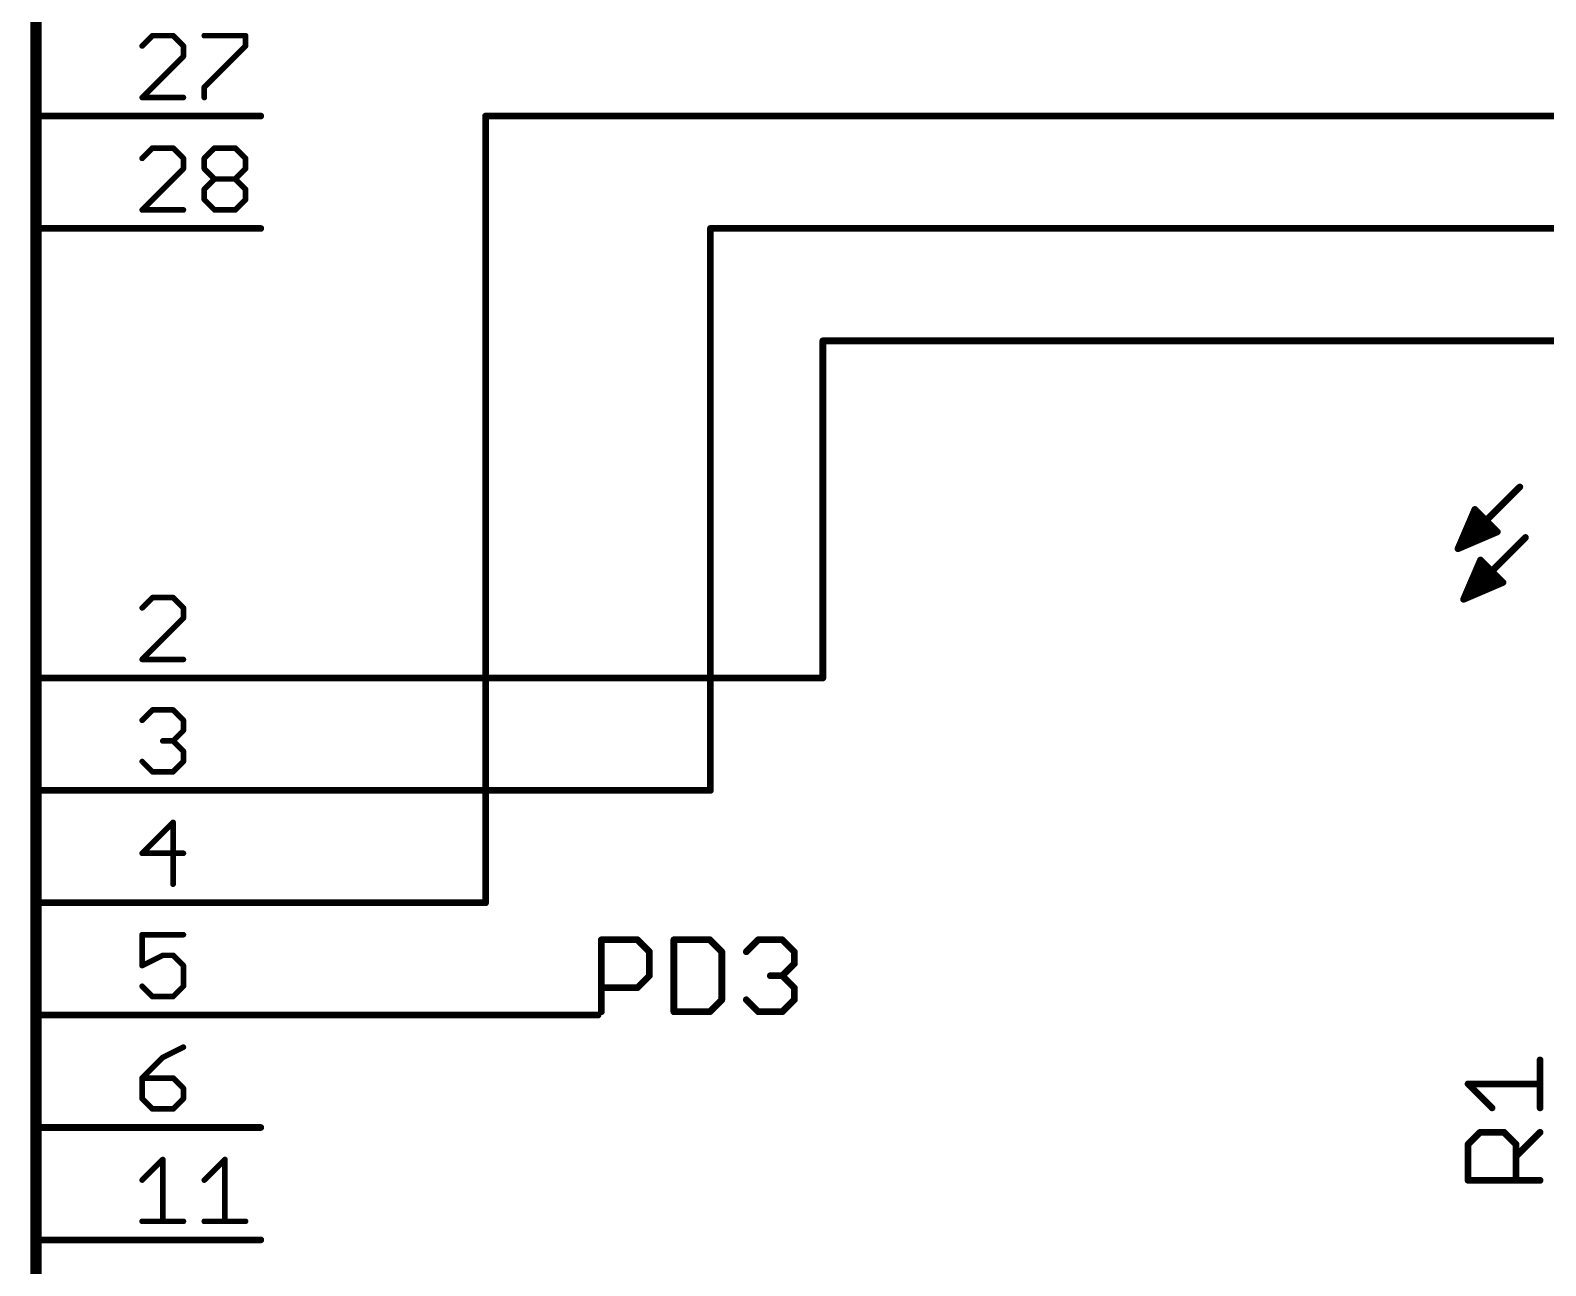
# Model space of a CAD drawing. Extents: x -13 to 211, y -15 to 133.
# Drawn here: x 98.93 to 133.17, y 52.76 to 80.68 of the extents above; entities that cross this region are included whole.
import ezdxf

# ---------------------------------------------------------------- set-up
doc = ezdxf.new("R2010")
doc.units = 0
for name, color, linetype in [('91', 94, 'CONTINUOUS'), ('94', 14, 'CONTINUOUS'), ('95', 251, 'CONTINUOUS')]:
    doc.layers.add(name, color=color, linetype=linetype)

msp = doc.modelspace()

# ---------------------------------------------------------------- linework, layer by layer
at = {"layer": '91', "const_width": 0.1524}
for points in [[(157.48, 78.74), (109.22, 78.74)], [(109.22, 78.74), (109.22, 60.96)], [(114.3, 63.5), (114.3, 76.2)], [(114.3, 76.2), (147.32, 76.2)], [(116.84, 66.04), (116.84, 73.66)], [(116.84, 73.66), (134.62, 73.66)], [(104.14, 66.04), (116.84, 66.04)], [(104.14, 63.5), (114.3, 63.5)], [(109.22, 60.96), (104.14, 60.96)], [(104.14, 58.42), (111.76, 58.42)]]:
    msp.add_lwpolyline(points, dxfattribs=at)
at = {"layer": '91', "const_width": 0.0762}
for points in [[(109.22, 78.7781, 1), (109.22, 78.7019)], [(109.2581, 78.74, 1), (109.1819, 78.74)], [(114.3381, 76.2, 1), (114.2619, 76.2)], [(114.3, 76.2381, 1), (114.3, 76.1619)], [(116.8781, 73.66, 1), (116.8019, 73.66)], [(116.84, 73.6981, 1), (116.84, 73.6219)], [(104.14, 66.0781, 1), (104.14, 66.0019)], [(116.84, 66.0019, 1), (116.84, 66.0781)], [(116.8019, 66.04, 1), (116.8781, 66.04)], [(104.14, 63.5381, 1), (104.14, 63.4619)], [(114.2619, 63.5, 1), (114.3381, 63.5)], [(114.3, 63.4619, 1), (114.3, 63.5381)], [(104.14, 60.9981, 1), (104.14, 60.9219)], [(109.1819, 60.96, 1), (109.2581, 60.96)], [(109.22, 60.9219, 1), (109.22, 60.9981)], [(104.14, 58.4581, 1), (104.14, 58.3819)], [(111.76, 58.3819, 1), (111.76, 58.4581)]]:
    msp.add_lwpolyline(points, format="xyb", dxfattribs=at)
at = {"layer": '94'}
for points, const_width in [([(99.06, 91.44), (99.06, 27.94)], 0.254), ([(104.14, 78.74), (99.06, 78.74)], 0.1524), ([(104.14, 76.2), (99.06, 76.2)], 0.1524), ([(132.588, 70.358), (131.191, 68.961)], 0.1524), ([(131.191, 68.961), (131.572, 69.85)], 0.1524), ([(131.572, 69.85), (132.08, 69.342)], 0.1524), ([(131.3978, 69.4436), (131.9784, 69.4436)], 0.1524), ([(131.4631, 69.596), (131.826, 69.596)], 0.1524), ([(131.5285, 69.7484), (131.6736, 69.7484)], 0.1524), ([(132.08, 69.342), (131.191, 68.961)], 0.1524), ([(131.2672, 69.1388), (131.6059, 69.1388)], 0.1524), ([(132.715, 69.215), (131.318, 67.818)], 0.1524), ([(131.3325, 69.2912), (131.9615, 69.2912)], 0.1524), ([(131.2019, 68.9864), (131.2503, 68.9864)], 0.1524), ([(131.318, 67.818), (131.699, 68.707)], 0.1524), ([(131.6228, 68.5292), (131.8768, 68.5292)], 0.1524), ([(131.6881, 68.6816), (131.7244, 68.6816)], 0.1524), ([(131.699, 68.707), (132.207, 68.199)], 0.1524), ([(132.207, 68.199), (131.318, 67.818)], 0.1524), ([(131.4269, 68.072), (131.9107, 68.072)], 0.1524), ([(131.4922, 68.2244), (132.1816, 68.2244)], 0.1524), ([(131.5575, 68.3768), (132.0292, 68.3768)], 0.1524), ([(131.3615, 67.9196), (131.5551, 67.9196)], 0.1524), ([(104.14, 66.04), (99.06, 66.04)], 0.1524), ([(104.14, 63.5), (99.06, 63.5)], 0.1524), ([(104.14, 60.96), (99.06, 60.96)], 0.1524), ([(104.14, 58.42), (99.06, 58.42)], 0.1524), ([(104.14, 55.88), (99.06, 55.88)], 0.1524), ([(104.14, 53.34), (99.06, 53.34)], 0.1524)]:
    msp.add_lwpolyline(points, dxfattribs=dict(at, const_width=const_width))
at = {"layer": '94', "const_width": 0.0762}
for points in [[(99.06, 78.7781, 1), (99.06, 78.7019)], [(104.14, 78.7019, 1), (104.14, 78.7781)], [(99.06, 76.2381, 1), (99.06, 76.1619)], [(104.14, 76.1619, 1), (104.14, 76.2381)], [(132.6149, 70.3311, 1), (132.5611, 70.3849)], [(131.5989, 69.8769, 1), (131.5451, 69.8231)], [(131.607, 69.835, 1), (131.537, 69.865)], [(131.3978, 69.4817, 1), (131.3978, 69.4055)], [(131.4631, 69.6341, 1), (131.4631, 69.5579)], [(131.5285, 69.7865, 1), (131.5285, 69.7103)], [(131.6736, 69.7103, 1), (131.6736, 69.7865)], [(131.826, 69.5579, 1), (131.826, 69.6341)], [(131.9784, 69.4055, 1), (131.9784, 69.4817)], [(131.2672, 69.1769, 1), (131.2672, 69.1007)], [(131.3325, 69.3293, 1), (131.3325, 69.2531)], [(131.6059, 69.1007, 1), (131.6059, 69.1769)], [(131.9615, 69.2531, 1), (131.9615, 69.3293)], [(132.0531, 69.3151, 1), (132.1069, 69.3689)], [(132.095, 69.307, 1), (132.065, 69.377)], [(132.7419, 69.1881, 1), (132.6881, 69.2419)], [(131.176, 68.996, 1), (131.206, 68.926)], [(131.156, 68.976, 1), (131.226, 68.946)], [(131.1641, 68.9879, 1), (131.2179, 68.9341)], [(131.2019, 69.0245, 1), (131.2019, 68.9483)], [(131.2503, 68.9483, 1), (131.2503, 69.0245)], [(131.6228, 68.5673, 1), (131.6228, 68.4911)], [(131.6881, 68.7197, 1), (131.6881, 68.6435)], [(131.7259, 68.7339, 1), (131.6721, 68.6801)], [(131.734, 68.692, 1), (131.664, 68.722)], [(131.7244, 68.6435, 1), (131.7244, 68.7197)], [(131.8768, 68.4911, 1), (131.8768, 68.5673)], [(131.4269, 68.1101, 1), (131.4269, 68.0339)], [(131.4922, 68.2625, 1), (131.4922, 68.1863)], [(131.5575, 68.4149, 1), (131.5575, 68.3387)], [(131.9107, 68.0339, 1), (131.9107, 68.1101)], [(132.0292, 68.3387, 1), (132.0292, 68.4149)], [(132.1801, 68.1721, 1), (132.2339, 68.2259)], [(132.1816, 68.1863, 1), (132.1816, 68.2625)], [(132.222, 68.164, 1), (132.192, 68.234)], [(131.303, 67.853, 1), (131.333, 67.783)], [(131.283, 67.833, 1), (131.353, 67.803)], [(131.2911, 67.8449, 1), (131.3449, 67.7911)], [(131.3615, 67.9577, 1), (131.3615, 67.8815)], [(131.5551, 67.8815, 1), (131.5551, 67.9577)], [(99.06, 66.0781, 1), (99.06, 66.0019)], [(104.14, 66.0019, 1), (104.14, 66.0781)], [(99.06, 63.5381, 1), (99.06, 63.4619)], [(104.14, 63.4619, 1), (104.14, 63.5381)], [(99.06, 60.9981, 1), (99.06, 60.9219)], [(104.14, 60.9219, 1), (104.14, 60.9981)], [(99.06, 58.4581, 1), (99.06, 58.3819)], [(104.14, 58.3819, 1), (104.14, 58.4581)], [(99.06, 55.9181, 1), (99.06, 55.8419)], [(104.14, 55.8419, 1), (104.14, 55.9181)], [(99.06, 53.3781, 1), (99.06, 53.3019)], [(104.14, 53.3019, 1), (104.14, 53.3781)]]:
    msp.add_lwpolyline(points, format="xyb", dxfattribs=at)
at = {"layer": '95'}
for points, const_width in [([(101.6933, 80.5573), (101.4603, 80.3243)], 0.127), ([(102.1594, 80.5573), (101.6933, 80.5573)], 0.127), ([(102.3924, 80.3243), (102.1594, 80.5573)], 0.127), ([(102.8636, 80.5573), (103.7957, 80.5573)], 0.127), ([(103.7957, 80.5573), (103.7957, 80.3243)], 0.127), ([(101.4603, 79.1591), (102.3924, 80.0912)], 0.127), ([(102.3924, 80.0912), (102.3924, 80.3243)], 0.127), ([(103.7957, 80.3243), (102.8636, 79.3921)], 0.127), ([(102.8636, 79.3921), (102.8636, 79.1591)], 0.127), ([(102.3924, 79.1591), (101.4603, 79.1591)], 0.127), ([(101.6933, 78.0173), (101.4603, 77.7843)], 0.127), ([(102.1594, 78.0173), (101.6933, 78.0173)], 0.127), ([(102.3924, 77.7843), (102.1594, 78.0173)], 0.127), ([(102.8636, 77.7843), (103.0966, 78.0173)], 0.127), ([(103.0966, 78.0173), (103.5627, 78.0173)], 0.127), ([(103.5627, 78.0173), (103.7957, 77.7843)], 0.127), ([(102.3924, 77.5512), (102.3924, 77.7843)], 0.127), ([(102.8636, 77.5512), (102.8636, 77.7843)], 0.127), ([(103.7957, 77.7843), (103.7957, 77.5512)], 0.127), ([(101.4603, 76.6191), (102.3924, 77.5512)], 0.127), ([(103.0966, 77.3182), (102.8636, 77.5512)], 0.127), ([(102.8636, 77.0852), (103.0966, 77.3182)], 0.127), ([(103.0966, 77.3182), (103.5627, 77.3182)], 0.127), ([(103.7957, 77.5512), (103.5627, 77.3182)], 0.127), ([(103.5627, 77.3182), (103.7957, 77.0852)], 0.127), ([(102.8636, 76.8521), (102.8636, 77.0852)], 0.127), ([(103.7957, 77.0852), (103.7957, 76.8521)], 0.127), ([(103.0966, 76.6191), (102.8636, 76.8521)], 0.127), ([(103.7957, 76.8521), (103.5627, 76.6191)], 0.127), ([(102.3924, 76.6191), (101.4603, 76.6191)], 0.127), ([(103.5627, 76.6191), (103.0966, 76.6191)], 0.127), ([(101.6933, 67.8573), (101.4603, 67.6243)], 0.127), ([(102.1594, 67.8573), (101.6933, 67.8573)], 0.127), ([(102.3924, 67.6243), (102.1594, 67.8573)], 0.127), ([(101.4603, 66.4591), (102.3924, 67.3912)], 0.127), ([(102.3924, 67.3912), (102.3924, 67.6243)], 0.127), ([(102.3924, 66.4591), (101.4603, 66.4591)], 0.127), ([(101.4603, 65.0843), (101.6933, 65.3173)], 0.127), ([(101.6933, 65.3173), (102.1594, 65.3173)], 0.127), ([(102.1594, 65.3173), (102.3924, 65.0843)], 0.127), ([(102.3924, 65.0843), (102.3924, 64.8512)], 0.127), ([(102.3924, 64.8512), (102.1594, 64.6182)], 0.127), ([(102.1594, 64.6182), (101.9264, 64.6182)], 0.127), ([(102.1594, 64.6182), (102.3924, 64.3852)], 0.127), ([(102.3924, 64.3852), (102.3924, 64.1521)], 0.127), ([(101.6933, 63.9191), (101.4603, 64.1521)], 0.127), ([(102.3924, 64.1521), (102.1594, 63.9191)], 0.127), ([(102.1594, 63.9191), (101.6933, 63.9191)], 0.127), ([(102.1594, 62.7773), (101.4603, 62.0782)], 0.127), ([(102.1594, 61.3791), (102.1594, 62.7773)], 0.127), ([(101.4603, 62.0782), (102.3924, 62.0782)], 0.127), ([(102.3924, 60.2373), (101.4603, 60.2373)], 0.127), ([(101.4603, 60.2373), (101.4603, 59.5382)], 0.127), ([(111.8362, 58.4962), (111.8362, 60.1232)], 0.1524), ([(111.8362, 60.1232), (112.6497, 60.1232)], 0.1524), ([(112.6497, 60.1232), (112.9209, 59.852)], 0.1524), ([(112.9209, 59.852), (112.9209, 59.3097)], 0.1524), ([(113.4734, 60.1232), (113.4734, 58.4962)], 0.1524), ([(114.2869, 60.1232), (113.4734, 60.1232)], 0.1524), ([(114.558, 59.852), (114.2869, 60.1232)], 0.1524), ([(114.558, 58.7674), (114.558, 59.852)], 0.1524), ([(115.1105, 59.852), (115.3817, 60.1232)], 0.1524), ([(115.3817, 60.1232), (115.924, 60.1232)], 0.1524), ([(115.924, 60.1232), (116.1952, 59.852)], 0.1524), ([(116.1952, 59.852), (116.1952, 59.5809)], 0.1524), ([(101.4603, 59.5382), (101.9264, 59.7712)], 0.127), ([(101.9264, 59.7712), (102.1594, 59.7712)], 0.127), ([(102.1594, 59.7712), (102.3924, 59.5382)], 0.127), ([(102.3924, 59.5382), (102.3924, 59.0721)], 0.127), ([(116.1952, 59.5809), (115.924, 59.3097)], 0.1524), ([(112.9209, 59.3097), (112.6497, 59.0385)], 0.1524), ([(115.924, 59.3097), (115.6528, 59.3097)], 0.1524), ([(115.924, 59.3097), (116.1952, 59.0385)], 0.1524), ([(101.6933, 58.8391), (101.4603, 59.0721)], 0.127), ([(102.1594, 58.8391), (101.6933, 58.8391)], 0.127), ([(102.3924, 59.0721), (102.1594, 58.8391)], 0.127), ([(112.6497, 59.0385), (111.8362, 59.0385)], 0.1524), ([(116.1952, 59.0385), (116.1952, 58.7674)], 0.1524), ([(113.4734, 58.4962), (114.2869, 58.4962)], 0.1524), ([(114.2869, 58.4962), (114.558, 58.7674)], 0.1524), ([(115.3817, 58.4962), (115.1105, 58.7674)], 0.1524), ([(115.924, 58.4962), (115.3817, 58.4962)], 0.1524), ([(116.1952, 58.7674), (115.924, 58.4962)], 0.1524), ([(101.9264, 57.4643), (101.4603, 56.9982)], 0.127), ([(102.3924, 57.6973), (101.9264, 57.4643)], 0.127), ([(133.0452, 56.3234), (133.0452, 57.408)], 0.1524), ([(101.4603, 56.9982), (101.4603, 56.5321)], 0.127), ([(102.1594, 56.9982), (101.4603, 56.9982)], 0.127), ([(102.3924, 56.7652), (102.1594, 56.9982)], 0.127), ([(131.9605, 56.3234), (131.4182, 56.8657)], 0.1524), ([(131.4182, 56.8657), (133.0452, 56.8657)], 0.1524), ([(101.4603, 56.5321), (101.6933, 56.2991)], 0.127), ([(102.1594, 56.2991), (102.3924, 56.5321)], 0.127), ([(102.3924, 56.5321), (102.3924, 56.7652)], 0.127), ([(101.6933, 56.2991), (102.1594, 56.2991)], 0.127), ([(131.4182, 55.4997), (131.6894, 55.7709)], 0.1524), ([(131.6894, 55.7709), (132.2317, 55.7709)], 0.1524), ([(132.2317, 55.7709), (132.5029, 55.4997)], 0.1524), ([(132.5029, 55.2285), (133.0452, 55.7709)], 0.1524), ([(131.4182, 54.6862), (131.4182, 55.4997)], 0.1524), ([(132.5029, 55.4997), (132.5029, 54.6862)], 0.1524), ([(101.4603, 54.6912), (101.9264, 55.1573)], 0.127), ([(101.9264, 55.1573), (101.9264, 53.7591)], 0.127), ([(102.8636, 54.6912), (103.3296, 55.1573)], 0.127), ([(103.3296, 55.1573), (103.3296, 53.7591)], 0.127), ([(133.0452, 54.6862), (131.4182, 54.6862)], 0.1524), ([(101.4603, 53.7591), (102.3924, 53.7591)], 0.127), ([(102.8636, 53.7591), (103.7957, 53.7591)], 0.127)]:
    msp.add_lwpolyline(points, dxfattribs=dict(at, const_width=const_width))
for points, const_width in [([(101.6933, 80.589, 1), (101.6933, 80.5255)], 0.0635), ([(101.7158, 80.5348, 1), (101.6709, 80.5797)], 0.0635), ([(102.1818, 80.5797, 1), (102.1369, 80.5348)], 0.0635), ([(102.1594, 80.5255, 1), (102.1594, 80.589)], 0.0635), ([(102.8636, 80.589, 1), (102.8636, 80.5255)], 0.0635), ([(103.8275, 80.5573, 1), (103.764, 80.5573)], 0.0635), ([(103.7957, 80.5255, 1), (103.7957, 80.589)], 0.0635), ([(101.4378, 80.3467, 1), (101.4828, 80.3018)], 0.0635), ([(102.4242, 80.3243, 1), (102.3607, 80.3243)], 0.0635), ([(102.3607, 80.0912, 1), (102.4242, 80.0912)], 0.0635), ([(102.37, 80.3018, 1), (102.4149, 80.3467)], 0.0635), ([(102.4149, 80.0688, 1), (102.37, 80.1137)], 0.0635), ([(103.764, 80.3243, 1), (103.8275, 80.3243)], 0.0635), ([(103.8182, 80.3018, 1), (103.7733, 80.3467)], 0.0635), ([(102.8953, 79.3921, 1), (102.8318, 79.3921)], 0.0635), ([(102.8411, 79.4146, 1), (102.886, 79.3697)], 0.0635), ([(101.4378, 79.1816, 1), (101.4828, 79.1366)], 0.0635), ([(101.4603, 79.1909, 1), (101.4603, 79.1274)], 0.0635), ([(102.3924, 79.1274, 1), (102.3924, 79.1909)], 0.0635), ([(102.8318, 79.1591, 1), (102.8953, 79.1591)], 0.0635), ([(101.6933, 78.049, 1), (101.6933, 77.9855)], 0.0635), ([(101.7158, 77.9948, 1), (101.6709, 78.0397)], 0.0635), ([(102.1818, 78.0397, 1), (102.1369, 77.9948)], 0.0635), ([(102.1594, 77.9855, 1), (102.1594, 78.049)], 0.0635), ([(103.0966, 78.049, 1), (103.0966, 77.9855)], 0.0635), ([(103.1191, 77.9948, 1), (103.0742, 78.0397)], 0.0635), ([(103.5851, 78.0397, 1), (103.5402, 77.9948)], 0.0635), ([(103.5627, 77.9855, 1), (103.5627, 78.049)], 0.0635), ([(101.4378, 77.8067, 1), (101.4828, 77.7618)], 0.0635), ([(102.4242, 77.7843, 1), (102.3607, 77.7843)], 0.0635), ([(102.37, 77.7618, 1), (102.4149, 77.8067)], 0.0635), ([(102.8953, 77.7843, 1), (102.8318, 77.7843)], 0.0635), ([(102.8411, 77.8067, 1), (102.886, 77.7618)], 0.0635), ([(103.8275, 77.7843, 1), (103.764, 77.7843)], 0.0635), ([(103.7733, 77.7618, 1), (103.8182, 77.8067)], 0.0635), ([(102.3607, 77.5512, 1), (102.4242, 77.5512)], 0.0635), ([(102.4149, 77.5288, 1), (102.37, 77.5737)], 0.0635), ([(102.8318, 77.5512, 1), (102.8953, 77.5512)], 0.0635), ([(102.886, 77.5737, 1), (102.8411, 77.5288)], 0.0635), ([(103.0966, 77.3499, 1), (103.0966, 77.2864)], 0.0635), ([(103.1191, 77.2957, 1), (103.0742, 77.3406)], 0.0635), ([(103.5851, 77.3406, 1), (103.5402, 77.2957)], 0.0635), ([(103.5627, 77.2864, 1), (103.5627, 77.3499)], 0.0635), ([(103.764, 77.5512, 1), (103.8275, 77.5512)], 0.0635), ([(103.8182, 77.5288, 1), (103.7733, 77.5737)], 0.0635), ([(102.8953, 77.0852, 1), (102.8318, 77.0852)], 0.0635), ([(102.8411, 77.1076, 1), (102.886, 77.0627)], 0.0635), ([(103.0742, 77.2957, 1), (103.1191, 77.3406)], 0.0635), ([(103.5402, 77.3406, 1), (103.5851, 77.2957)], 0.0635), ([(103.8275, 77.0852, 1), (103.764, 77.0852)], 0.0635), ([(103.7733, 77.0627, 1), (103.8182, 77.1076)], 0.0635), ([(102.8318, 76.8521, 1), (102.8953, 76.8521)], 0.0635), ([(102.886, 76.8746, 1), (102.8411, 76.8297)], 0.0635), ([(103.764, 76.8521, 1), (103.8275, 76.8521)], 0.0635), ([(103.8182, 76.8297, 1), (103.7733, 76.8746)], 0.0635), ([(101.4378, 76.6416, 1), (101.4828, 76.5966)], 0.0635), ([(101.4603, 76.6509, 1), (101.4603, 76.5874)], 0.0635), ([(102.3924, 76.5874, 1), (102.3924, 76.6509)], 0.0635), ([(103.0966, 76.6509, 1), (103.0966, 76.5874)], 0.0635), ([(103.0742, 76.5966, 1), (103.1191, 76.6416)], 0.0635), ([(103.5402, 76.6416, 1), (103.5851, 76.5966)], 0.0635), ([(103.5627, 76.5874, 1), (103.5627, 76.6509)], 0.0635), ([(101.6933, 67.889, 1), (101.6933, 67.8255)], 0.0635), ([(101.7158, 67.8348, 1), (101.6709, 67.8797)], 0.0635), ([(102.1818, 67.8797, 1), (102.1369, 67.8348)], 0.0635), ([(102.1594, 67.8255, 1), (102.1594, 67.889)], 0.0635), ([(101.4378, 67.6467, 1), (101.4828, 67.6018)], 0.0635), ([(102.4242, 67.6243, 1), (102.3607, 67.6243)], 0.0635), ([(102.37, 67.6018, 1), (102.4149, 67.6467)], 0.0635), ([(102.4149, 67.3688, 1), (102.37, 67.4137)], 0.0635), ([(102.3607, 67.3912, 1), (102.4242, 67.3912)], 0.0635), ([(101.4378, 66.4816, 1), (101.4828, 66.4366)], 0.0635), ([(101.4603, 66.4909, 1), (101.4603, 66.4274)], 0.0635), ([(102.3924, 66.4274, 1), (102.3924, 66.4909)], 0.0635), ([(101.4378, 65.1067, 1), (101.4828, 65.0618)], 0.0635), ([(101.6933, 65.349, 1), (101.6933, 65.2855)], 0.0635), ([(101.7158, 65.2948, 1), (101.6709, 65.3397)], 0.0635), ([(102.1818, 65.3397, 1), (102.1369, 65.2948)], 0.0635), ([(102.1594, 65.2855, 1), (102.1594, 65.349)], 0.0635), ([(102.4242, 65.0843, 1), (102.3607, 65.0843)], 0.0635), ([(102.37, 65.0618, 1), (102.4149, 65.1067)], 0.0635), ([(102.3607, 64.8512, 1), (102.4242, 64.8512)], 0.0635), ([(102.4149, 64.8288, 1), (102.37, 64.8737)], 0.0635), ([(101.9264, 64.6499, 1), (101.9264, 64.5864)], 0.0635), ([(102.1818, 64.6406, 1), (102.1369, 64.5957)], 0.0635), ([(102.1369, 64.6406, 1), (102.1818, 64.5957)], 0.0635), ([(102.1594, 64.5864, 1), (102.1594, 64.6499)], 0.0635), ([(102.4242, 64.3852, 1), (102.3607, 64.3852)], 0.0635), ([(102.37, 64.3627, 1), (102.4149, 64.4076)], 0.0635), ([(101.4828, 64.1746, 1), (101.4378, 64.1297)], 0.0635), ([(102.3607, 64.1521, 1), (102.4242, 64.1521)], 0.0635), ([(102.4149, 64.1297, 1), (102.37, 64.1746)], 0.0635), ([(101.6933, 63.9509, 1), (101.6933, 63.8873)], 0.0635), ([(101.6709, 63.8966, 1), (101.7158, 63.9416)], 0.0635), ([(102.1369, 63.9416, 1), (102.1818, 63.8966)], 0.0635), ([(102.1594, 63.8873, 1), (102.1594, 63.9509)], 0.0635), ([(102.1911, 62.7773, 1), (102.1276, 62.7773)], 0.0635), ([(102.1818, 62.7548, 1), (102.1369, 62.7997)], 0.0635), ([(101.4603, 62.1099, 1), (101.4603, 62.0464)], 0.0635), ([(101.4378, 62.1006, 1), (101.4828, 62.0557)], 0.0635), ([(102.3924, 62.0464, 1), (102.3924, 62.1099)], 0.0635), ([(102.1276, 61.3791, 1), (102.1911, 61.3791)], 0.0635), ([(101.4603, 60.269, 1), (101.4603, 60.2055)], 0.0635), ([(101.4921, 60.2373, 1), (101.4286, 60.2373)], 0.0635), ([(102.3924, 60.2055, 1), (102.3924, 60.269)], 0.0635), ([(111.8743, 60.1232, 1), (111.7981, 60.1232)], 0.0762), ([(111.8362, 60.1613, 1), (111.8362, 60.0851)], 0.0762), ([(112.6766, 60.1501, 1), (112.6228, 60.0962)], 0.0762), ([(112.6497, 60.0851, 1), (112.6497, 60.1613)], 0.0762), ([(112.959, 59.852, 1), (112.8828, 59.852)], 0.0762), ([(113.5115, 60.1232, 1), (113.4353, 60.1232)], 0.0762), ([(113.4734, 60.1613, 1), (113.4734, 60.0851)], 0.0762), ([(114.3138, 60.1501, 1), (114.2599, 60.0962)], 0.0762), ([(114.2869, 60.0851, 1), (114.2869, 60.1613)], 0.0762), ([(114.5961, 59.852, 1), (114.5199, 59.852)], 0.0762), ([(115.3817, 60.1613, 1), (115.3817, 60.0851)], 0.0762), ([(115.4086, 60.0962, 1), (115.3547, 60.1501)], 0.0762), ([(115.9509, 60.1501, 1), (115.8971, 60.0962)], 0.0762), ([(115.924, 60.0851, 1), (115.924, 60.1613)], 0.0762), ([(116.2333, 59.852, 1), (116.1571, 59.852)], 0.0762), ([(101.4461, 59.5666, 1), (101.4745, 59.5098)], 0.0635), ([(101.9264, 59.803, 1), (101.9264, 59.7395)], 0.0635), ([(101.9406, 59.7428, 1), (101.9122, 59.7996)], 0.0635), ([(102.1818, 59.7937, 1), (102.1369, 59.7488)], 0.0635), ([(102.1594, 59.7395, 1), (102.1594, 59.803)], 0.0635), ([(102.4242, 59.5382, 1), (102.3607, 59.5382)], 0.0635), ([(102.37, 59.5157, 1), (102.4149, 59.5606)], 0.0635), ([(112.8939, 59.8251, 1), (112.9478, 59.879)], 0.0762), ([(114.5311, 59.8251, 1), (114.585, 59.879)], 0.0762), ([(115.0836, 59.879, 1), (115.1375, 59.8251)], 0.0762), ([(116.1571, 59.5809, 1), (116.2333, 59.5809)], 0.0762), ([(116.1682, 59.8251, 1), (116.2221, 59.879)], 0.0762), ([(116.2221, 59.5539, 1), (116.1682, 59.6078)], 0.0762), ([(101.4286, 59.5382, 1), (101.4921, 59.5382)], 0.0635), ([(112.8828, 59.3097, 1), (112.959, 59.3097)], 0.0762), ([(112.9478, 59.2828, 1), (112.8939, 59.3366)], 0.0762), ([(115.6528, 59.3478, 1), (115.6528, 59.2716)], 0.0762), ([(115.9509, 59.3366, 1), (115.8971, 59.2828)], 0.0762), ([(115.8971, 59.3366, 1), (115.9509, 59.2828)], 0.0762), ([(115.924, 59.2716, 1), (115.924, 59.3478)], 0.0762), ([(101.4828, 59.0946, 1), (101.4378, 59.0497)], 0.0635), ([(101.6933, 58.8709, 1), (101.6933, 58.8073)], 0.0635), ([(101.6709, 58.8166, 1), (101.7158, 58.8616)], 0.0635), ([(102.1369, 58.8616, 1), (102.1818, 58.8166)], 0.0635), ([(102.1594, 58.8073, 1), (102.1594, 58.8709)], 0.0635), ([(102.3607, 59.0721, 1), (102.4242, 59.0721)], 0.0635), ([(102.4149, 59.0497, 1), (102.37, 59.0946)], 0.0635), ([(111.8362, 59.0766, 1), (111.8362, 59.0004)], 0.0762), ([(112.6228, 59.0655, 1), (112.6766, 59.0116)], 0.0762), ([(112.6497, 59.0004, 1), (112.6497, 59.0766)], 0.0762), ([(116.2333, 59.0385, 1), (116.1571, 59.0385)], 0.0762), ([(116.1682, 59.0116, 1), (116.2221, 59.0655)], 0.0762), ([(113.4734, 58.5343, 1), (113.4734, 58.4581)], 0.0762), ([(114.2599, 58.5231, 1), (114.3138, 58.4693)], 0.0762), ([(114.2869, 58.4581, 1), (114.2869, 58.5343)], 0.0762), ([(114.5199, 58.7674, 1), (114.5961, 58.7674)], 0.0762), ([(114.585, 58.7404, 1), (114.5311, 58.7943)], 0.0762), ([(115.1375, 58.7943, 1), (115.0836, 58.7404)], 0.0762), ([(115.3817, 58.5343, 1), (115.3817, 58.4581)], 0.0762), ([(115.3547, 58.4693, 1), (115.4086, 58.5231)], 0.0762), ([(115.8971, 58.5231, 1), (115.9509, 58.4693)], 0.0762), ([(115.924, 58.4581, 1), (115.924, 58.5343)], 0.0762), ([(116.1571, 58.7674, 1), (116.2333, 58.7674)], 0.0762), ([(116.2221, 58.7404, 1), (116.1682, 58.7943)], 0.0762), ([(111.7981, 58.4962, 1), (111.8743, 58.4962)], 0.0762), ([(113.4353, 58.4962, 1), (113.5115, 58.4962)], 0.0762), ([(101.9122, 57.4927, 1), (101.9406, 57.4359)], 0.0635), ([(101.9488, 57.4418, 1), (101.9039, 57.4867)], 0.0635), ([(102.4066, 57.6689, 1), (102.3782, 57.7257)], 0.0635), ([(133.0833, 57.408, 1), (133.0071, 57.408)], 0.0762), ([(101.4603, 57.0299, 1), (101.4603, 56.9664)], 0.0635), ([(101.4378, 57.0206, 1), (101.4828, 56.9757)], 0.0635), ([(101.4921, 56.9982, 1), (101.4286, 56.9982)], 0.0635), ([(102.1818, 57.0206, 1), (102.1369, 56.9757)], 0.0635), ([(102.1594, 56.9664, 1), (102.1594, 57.0299)], 0.0635), ([(131.4452, 56.8926, 1), (131.3913, 56.8387)], 0.0762), ([(131.4182, 56.9038, 1), (131.4182, 56.8276)], 0.0762), ([(133.0452, 56.8276, 1), (133.0452, 56.9038)], 0.0762), ([(101.4828, 56.5546, 1), (101.4378, 56.5097)], 0.0635), ([(101.4286, 56.5321, 1), (101.4921, 56.5321)], 0.0635), ([(102.4242, 56.7652, 1), (102.3607, 56.7652)], 0.0635), ([(102.3607, 56.5321, 1), (102.4242, 56.5321)], 0.0635), ([(102.37, 56.7427, 1), (102.4149, 56.7876)], 0.0635), ([(102.4149, 56.5097, 1), (102.37, 56.5546)], 0.0635), ([(101.6933, 56.3309, 1), (101.6933, 56.2674)], 0.0635), ([(101.6709, 56.2766, 1), (101.7158, 56.3216)], 0.0635), ([(102.1369, 56.3216, 1), (102.1818, 56.2766)], 0.0635), ([(102.1594, 56.2674, 1), (102.1594, 56.3309)], 0.0635), ([(131.9336, 56.2964, 1), (131.9875, 56.3503)], 0.0762), ([(133.0071, 56.3234, 1), (133.0833, 56.3234)], 0.0762), ([(131.6894, 55.809, 1), (131.6894, 55.7328)], 0.0762), ([(131.7163, 55.7439, 1), (131.6624, 55.7978)], 0.0762), ([(132.2586, 55.7978, 1), (132.2048, 55.7439)], 0.0762), ([(132.2317, 55.7328, 1), (132.2317, 55.809)], 0.0762), ([(133.0721, 55.7439, 1), (133.0183, 55.7978)], 0.0762), ([(131.4563, 55.4997, 1), (131.3801, 55.4997)], 0.0762), ([(131.3913, 55.5266, 1), (131.4452, 55.4728)], 0.0762), ([(132.541, 55.4997, 1), (132.4648, 55.4997)], 0.0762), ([(132.4759, 55.4728, 1), (132.5298, 55.5266)], 0.0762), ([(101.9581, 55.1573, 1), (101.8946, 55.1573)], 0.0635), ([(101.9488, 55.1348, 1), (101.9039, 55.1797)], 0.0635), ([(103.3614, 55.1573, 1), (103.2979, 55.1573)], 0.0635), ([(103.3521, 55.1348, 1), (103.3072, 55.1797)], 0.0635), ([(132.4759, 55.2555, 1), (132.5298, 55.2016)], 0.0762), ([(101.4378, 54.7137, 1), (101.4828, 54.6688)], 0.0635), ([(102.8411, 54.7137, 1), (102.886, 54.6688)], 0.0635), ([(131.4182, 54.7243, 1), (131.4182, 54.6481)], 0.0762), ([(131.3801, 54.6862, 1), (131.4563, 54.6862)], 0.0762), ([(132.4648, 54.6862, 1), (132.541, 54.6862)], 0.0762), ([(133.0452, 54.6481, 1), (133.0452, 54.7243)], 0.0762), ([(101.4603, 53.7909, 1), (101.4603, 53.7274)], 0.0635), ([(101.8946, 53.7591, 1), (101.9581, 53.7591)], 0.0635), ([(102.3924, 53.7274, 1), (102.3924, 53.7909)], 0.0635), ([(102.8636, 53.7909, 1), (102.8636, 53.7274)], 0.0635), ([(103.2979, 53.7591, 1), (103.3614, 53.7591)], 0.0635), ([(103.7957, 53.7274, 1), (103.7957, 53.7909)], 0.0635)]:
    msp.add_lwpolyline(points, format="xyb", dxfattribs=dict(at, const_width=const_width))

doc.saveas('drawing.dxf')
